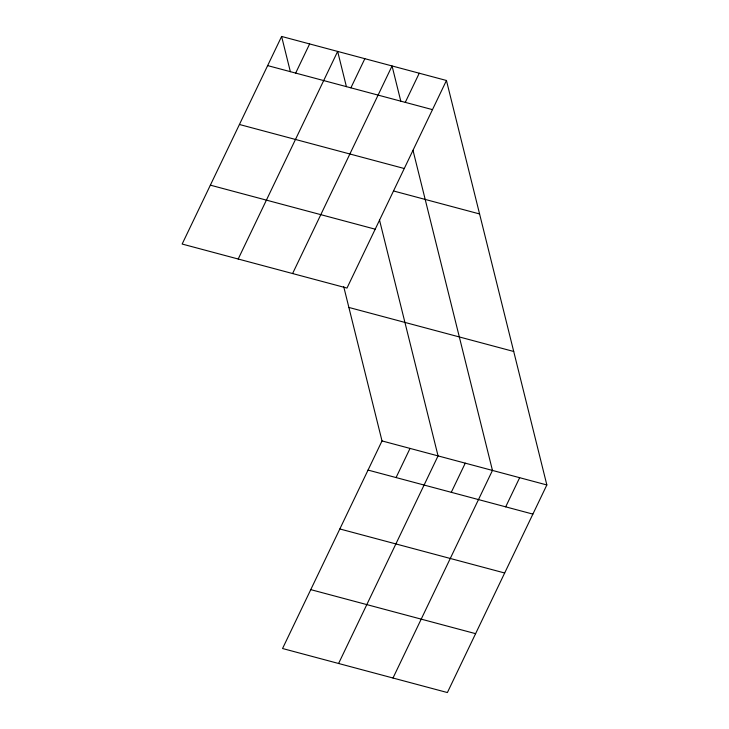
<?xml version="1.0" encoding="UTF-8"?>
<svg xmlns="http://www.w3.org/2000/svg" width="729" height="729" viewBox="0 0 729 729"><rect width="100%" height="100%" fill="white"/><g stroke="black" fill="none" stroke-linecap="round" stroke-linejoin="round"><path stroke-width="1.09" d="M281.613 36.45L182.15 244.042L346.986 288.073L446.449 80.482L281.613 36.45L290.361 71.688M295.664 73.091L309.634 43.931M238.192 259.014L337.655 51.422L346.403 86.66M350.886 87.835L364.855 58.685M292.593 273.548L392.056 65.947L400.795 101.185M405.278 102.37L419.248 73.219M343.733 286.707L382.014 440.927L282.551 648.518L447.387 692.55L546.85 484.958L446.449 80.482M396.066 477.568L410.035 448.408M338.593 663.49L438.056 455.898L379.454 219.821M451.287 492.312L465.257 463.161M392.995 678.016L492.458 470.424L412.997 150.311M505.689 506.846L519.659 477.686M267.643 65.601L432.479 109.632M239.431 124.486L404.267 168.517M393.633 190.998L479.582 213.952M210.362 185.157L375.198 229.188M348.881 307.447L513.717 351.478M382.014 440.927L546.85 484.958M368.045 470.077L532.881 514.109M339.832 528.962L504.668 572.994M310.764 589.633L475.6 633.665"/></g></svg>
